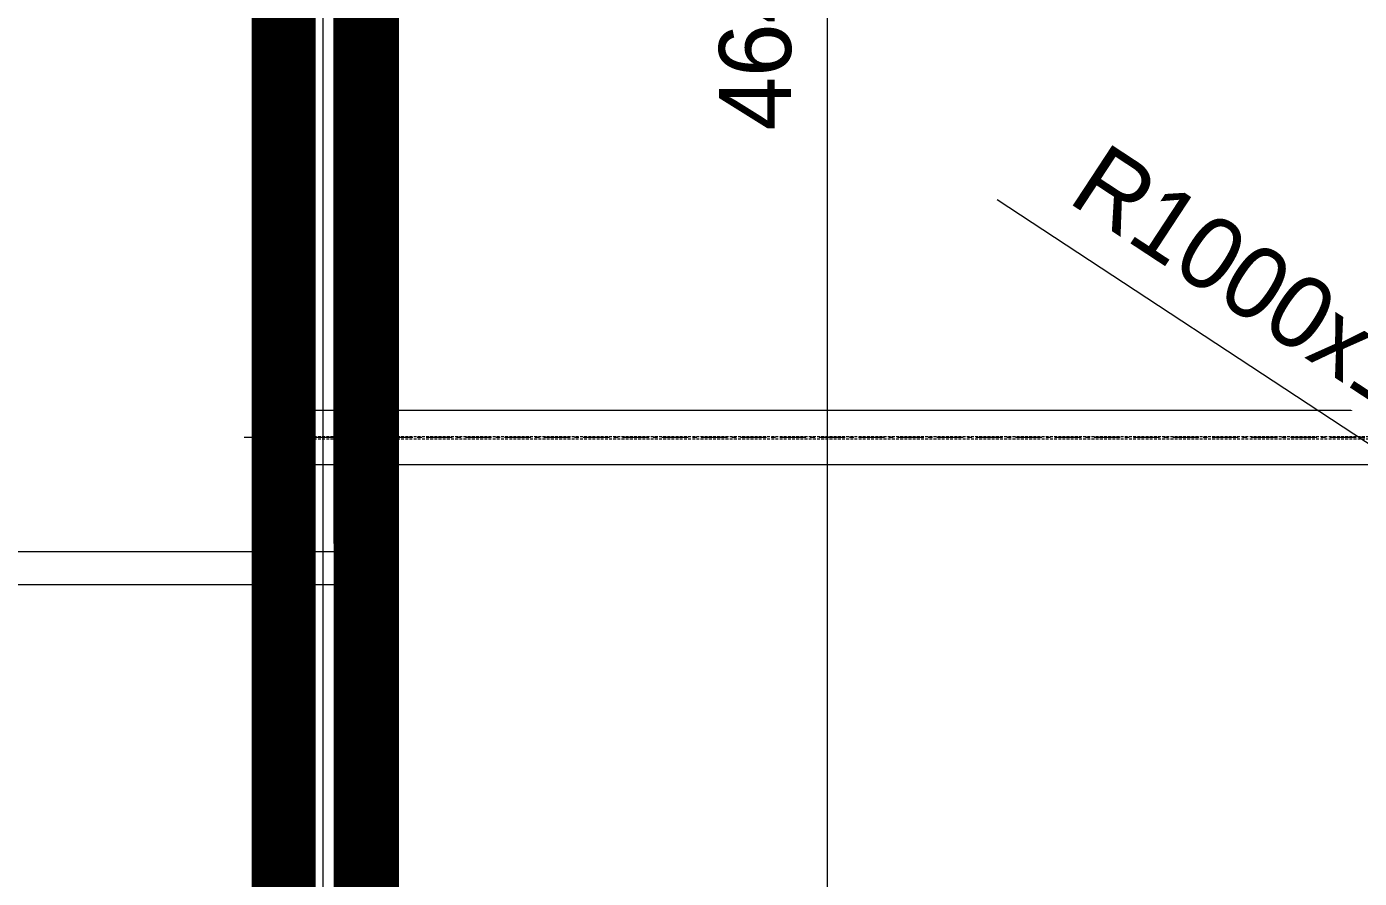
# Model space of a CAD drawing. Header units: inches. Extents: x 702888 to 852715, y 9845 to 271320.
# Drawn here: x 764866 to 767918, y 80733 to 82682 of the extents above; entities that cross this region are included whole.
import ezdxf

# ---------------------------------------------------------------- set-up
doc = ezdxf.new("R2010")
doc.units = ezdxf.units.IN
doc.header["$MEASUREMENT"] = 0
doc.header["$PDMODE"] = 34
doc.linetypes.add('CENTER2', pattern=[1.125, 0.75, -0.125, 0.125, -0.125])
doc.linetypes.add('HIDDEN', pattern=[9.525, 6.35, -3.175])
doc.layers.get('0').update_dxf_attribs({"lineweight": 5})
doc.layers.get('Defpoints').update_dxf_attribs({"lineweight": 5})
for name, color, linetype, lineweight in [('AIR PIPE', 120, 'Continuous', 5), ('Beam 200', 6, 'Continuous', 0), ('CABLE TRAY', 30, 'Continuous', 5), ('chain con', 52, 'Continuous', 5)]:
    doc.layers.add(name, color=color, linetype=linetype, lineweight=lineweight)
doc.layers.add('PF2-6 m', color=200, linetype='Continuous')
doc.dimstyles.new('D1', dxfattribs={"dimscale": 66, "dimtxt": 2.5, "dimasz": 2.5, "dimexe": 1, "dimexo": 1, "dimgap": 1.25, "dimtad": 1, "dimdec": 0, "dimdsep": 46, "dimtxsty": 'Standard', "dimblk": 'OPEN30', "dimcen": 2.5, "dimclrd": 150, "dimclre": 150, "dimclrt": 140, "dimadec": 0, "dimazin": 0, "dimtfac": 1, "dimtdec": 0, "dimtmove": 0, "dimatfit": 3, "dimfxl": 1, "dimtfill": 1, "dimlwd": 13, "dimlwe": 13, "dimarcsym": 0})

# ---------------------------------------------------------------- blocks, each defined once
blk = doc.blocks.new('45j657')
for p, q in [((769544.3, 83803.5), (765418.9, 83803.5)), ((765418.9, 83678.5), (765418.9, 83803.5)), ((769544.3, 83678.5), (765418.9, 83678.5))]:
    blk.add_line(p, q)
at = {"linetype": 'CENTER2', "ltscale": 80}
blk.add_line((769620.6, 83741), (765363.9, 83741), dxfattribs=at)
at = {"linetype": 'HIDDEN'}
for p, q in [((765418.9, 83743.8), (769544.3, 83743.8)), ((765418.9, 83738.1), (769544.3, 83738.1))]:
    blk.add_line(p, q, dxfattribs=at)
blk = doc.blocks.new('_Open30')
at = {"color": 0, "linetype": 'ByBlock', "lineweight": -2}
for p, q in [((-1, 0.268), (0, 0)), ((0, 0), (-1, -0.268)), ((0, 0), (-1, 0))]:
    blk.add_line(p, q, dxfattribs=at)
blk = doc.blocks.new('*D466')
at = {"color": 150, "lineweight": 13, "transparency": 16777216}
for p, q in [((767088.5, 82286.6), (768467.7, 81381)), ((769441.5, 80741.5), (768605.7, 81290.4))]:
    blk.add_line(p, q, dxfattribs=at)
at = {"layer": 'Defpoints', "color": 0, "transparency": 16777216}
for p in [(768605.7, 81290.4), (769441.5, 80741.5)]:
    blk.add_point(p, dxfattribs=at)
at = {"color": 150, "lineweight": 13, "transparency": 16777216, "xscale": 165, "yscale": 165, "zscale": 165, "rotation": 326.7090421660531}
blk.add_blockref('_Open30', (768605.7, 81290.4), dxfattribs=at)
at = {"color": 140, "transparency": 16777216, "insert": (767799.7, 82017), "char_height": 165, "attachment_point": 5, "rotation": 326.709, "bg_fill": 3, "box_fill_scale": 1.25, "bg_fill_color": 256, "bg_fill_true_color": 13158600, "bg_fill_transparency": 0}
blk.add_mtext('R1000x180%%D', dxfattribs=at)
blk = doc.blocks.new('T6YY6')
at = {"linetype": 'CENTER2', "ltscale": 80}
blk.add_line((706263.8, 77134.1), (706263.8, 83265.3), dxfattribs=at)
for p, q in [((706201.3, 77210.4), (706201.3, 83210.4)), ((706326.3, 77210.4), (706326.3, 83210.4))]:
    blk.add_line(p, q)
at = {"linetype": 'HIDDEN'}
for p, q in [((706261, 83210.4), (706261, 77210.4)), ((706266.7, 83210.4), (706266.7, 77210.4))]:
    blk.add_line(p, q, dxfattribs=at)
blk = doc.blocks.new('*D556')
at = {"color": 150, "lineweight": 13, "transparency": 16777216}
for p, q in [((765547.5, 85010), (766766.2, 85010)), ((766700.2, 80534.9), (766700.2, 84845)), ((765427.2, 80369.9), (766766.2, 80369.9))]:
    blk.add_line(p, q, dxfattribs=at)
at = {"layer": 'Defpoints', "color": 0, "transparency": 16777216}
for p in [(765481.5, 85010), (766700.2, 85010), (765361.2, 80369.9)]:
    blk.add_point(p, dxfattribs=at)
at = {"color": 150, "lineweight": 13, "transparency": 16777216, "xscale": 165, "yscale": 165, "zscale": 165}
for p, rotation in [((766700.2, 85010), 90), ((766700.2, 80369.9), 270)]:
    blk.add_blockref('_Open30', p, dxfattribs=dict(at, rotation=rotation))
at = {"color": 140, "transparency": 16777216, "insert": (766535.2, 82689.9), "char_height": 165, "attachment_point": 5, "rotation": 90, "bg_fill": 3, "box_fill_scale": 1.25, "bg_fill_color": 256, "bg_fill_true_color": 13158600, "bg_fill_transparency": 0}
blk.add_mtext('4640', dxfattribs=at)

msp = doc.modelspace()

# ---------------------------------------------------------------- linework, layer by layer
at = {"color": 161}
msp.add_lwpolyline([(765689.236, 81480.413), (762925.674, 81480.413), (762925.674, 81405.413), (765689.236, 81405.413)], close=True, dxfattribs=at)
at = {"layer": 'AIR PIPE', "const_width": 75}
msp.add_lwpolyline([(809419.463, 86072.513), (765418.918, 85947.513), (765418.918, 78656.412)], dxfattribs=at)
at = {"layer": 'CABLE TRAY', "const_width": 150}
msp.add_lwpolyline([(765643.182, 86170.492), (765643.918, 78756.412), (749727.775, 78756.412)], dxfattribs=at)
at = {"layer": 'PF2-6 m', "ltscale": 20}
msp.add_line((765481.4, 79704.635), (765481.494, 85011.489), dxfattribs=at)

# ---------------------------------------------------------------- block references
at = {"layer": 'Beam 200', "rotation": 180}
msp.add_blockref('T6YY6', (1471745.303, 163157.892), dxfattribs=at)
at = {"layer": 'Beam 200'}
msp.add_blockref('45j657', (0, -1999.46), dxfattribs=at)

# ---------------------------------------------------------------- next in the draw order: wipeouts: each hides what was drawn before it
msp.add_wipeout([(765728.908, 80190.806), (767291.003, 80190.806), (767291.003, 80854.696), (765728.908, 80854.696)])

# ---------------------------------------------------------------- next in the draw order: linework, layer by layer
at = {"layer": 'chain con', "color": 51, "true_color": 0xf7f281}
msp.add_lwpolyline([(798245.24, 86010.013, 92.306, 92.306, 0), (766481.493, 86008.645, 92.306, 92.306, 0.38429449), (765481.493, 85010.013, 92.306, 92.306, 0), (765481.493, 79704.635, 92.306, 92.306, -0.93903903), (763374.513, 79647.862, 92.306, 92.306, 0), (763374.513, 82740.979, 92.306, 92.306, -0.3858331), (764415.961, 83740.979, 92.306, 92.306, 0), (771103.859, 83740.979, 92.306, 92.306, -1.05162834), (771103.747, 81741.52, 92.306, 92.306, 0), (769441.544, 81741.52, 92.306, 92.306, 1), (769441.544, 79741.52, 92.306, 92.306, 0), (776584.138, 79736.321, 92.306, 92.306, 0.41299066), (777593.545, 80741.52, 92.306, 92.306, 0), (777593.545, 84911.597, 92.306, 92.306, 0.95780741), (775481.822, 84898.29, 92.306, 92.306, 0), (775481.822, 79592.912, 92.306, 92.306, -0.41504176), (774481.822, 78593, 92.306, 92.306, 0), (750590.002, 78592.912, 60, 60, -0.41420955)], format="xyseb", dxfattribs=at)

# ---------------------------------------------------------------- next in the draw order: dimensions: what is measured, and where the dimension line sits
dim = msp.add_linear_dim(base=(766700.235, 85010.013), p1=(765361.225, 80369.878), p2=(765481.493, 85010.013), angle=90, dimstyle='D1')
dim.commit()
dim.dimension.update_dxf_attribs({"geometry": '*D556', "text_midpoint": (766535.235, 82689.946)})
dim = msp.add_radius_dim(center=(769441.544, 80741.52), mpoint=(768605.65, 81290.411), text='<>x180%%D', dimstyle='D1')
dim.commit()
dim.dimension.update_dxf_attribs({"geometry": '*D466', "text_midpoint": (767799.721, 82017.019)})

doc.saveas('drawing.dxf')
